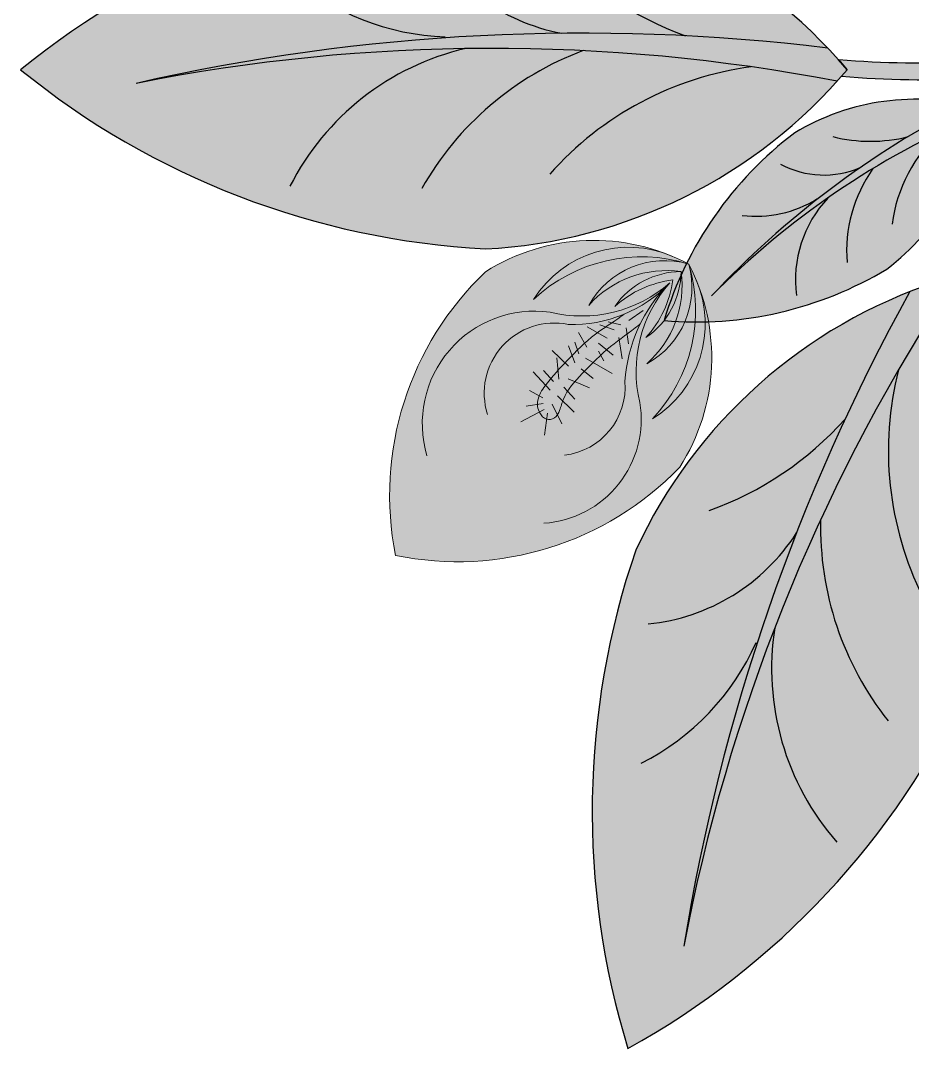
# Model space of a CAD drawing. Header units: inches. Extents: x 9636 to 21597, y -10243 to 557.
# Drawn here: x 15082.59 to 15096.63, y -8261.14 to -8244.96 of the extents above; entities that cross this region are included whole.
import ezdxf

# ---------------------------------------------------------------- set-up
doc = ezdxf.new("R2010")
doc.units = ezdxf.units.IN
doc.header["$MEASUREMENT"] = 0
doc.layers.add('MESA', color=7, linetype='Continuous')

# ---------------------------------------------------------------- blocks, each defined once
blk = doc.blocks.new('FF')
at = {"layer": 'MESA', "ltscale": 0.8}
h = blk.add_hatch(color=85, dxfattribs=at)
h.dxf.hatch_style = 1
h.set_gradient(color1=(103, 159, 96), color2=(179, 207, 175), one_color=1, tint=0.75, name='INVCURVED')
h.paths.add_polyline_path([(15089.91194815249, -8248.552624451277, 0.1995123331975758), (15095.44822108317, -8245.91453454941, 0.0967495278531692), (15084.41316524884, -8245.947518811596, -0.08665420676483183), (15095.30153760481, -8245.393125429022, 0.1924888780828612), (15089.91194815253, -8242.913824348867, 0.1586077411667837), (15082.59373358552, -8245.73322440007, 0.1586077411660197)])
h = blk.add_hatch(color=85, dxfattribs=at)
h.dxf.hatch_style = 1
h.set_gradient(color1=(103, 159, 96), color2=(52, 80, 48), one_color=1, tint=0.25)
h.paths.add_polyline_path([(15084.41316524887, -8245.947518811588, -0.09674952785286056), (15095.44822108317, -8245.914534549414, 0.007527451123012324), (15095.60634920649, -8245.733224400074, 0.01429188129494994), (15095.30153760481, -8245.393125429022, 0.08665420676455064)])
h = blk.add_hatch(color=35, dxfattribs=at)
h.dxf.hatch_style = 1
h.set_gradient(color1=(179, 116, 77), color2=(114, 74, 49), one_color=1, tint=0.3199999928474426, name='CURVED')
h.paths.add_polyline_path([(15097.57035616321, -8245.608120826642), (15097.63522160796, -8245.869687217513, 0.03310768506175343), (15099.73916858909, -8245.622546576698, 0.8090823413515376), (15099.65318837232, -8245.362066406919, -0.032777259300629)])
h.paths.add_polyline_path([(15095.517062065, -8245.83695273575, 0.03310768506174779), (15097.63522160796, -8245.869687217513), (15097.57035616321, -8245.608120826642, -0.03277725930060161), (15095.47323088751, -8245.579865441287), (15095.60634920649, -8245.733224400075)])
h = blk.add_hatch(color=85, dxfattribs=at)
h.dxf.hatch_style = 1
h.set_gradient(color1=(103, 159, 96), color2=(179, 207, 175), one_color=1, tint=0.75, name='INVCURVED')
h.paths.add_polyline_path([(15096.22971421021, -8248.870618819674, 0.1995123331975758), (15097.65560267498, -8246.444680660403, 0.0967495278531692), (15093.47011203457, -8249.294195942954, -0.08665420676483183), (15097.46580634728, -8246.28422506341, 0.1924888780828612), (15094.78004693778, -8246.727543006346, 0.1586077411667837), (15092.72352845114, -8249.680505322061, 0.1586077411660197)])
h = blk.add_hatch(color=85, dxfattribs=at)
h.dxf.hatch_style = 1
h.set_gradient(color1=(103, 159, 96), color2=(52, 80, 48), one_color=1, tint=0.25)
h.paths.add_polyline_path([(15093.47011203458, -8249.294195942943, -0.09674952785286056), (15097.65560267498, -8246.444680660403, 0.007527451123012324), (15097.66908802034, -8246.335119308738, 0.01429188129494994), (15097.46580634728, -8246.28422506341, 0.08665420676455064)])
h = blk.add_hatch(color=7, dxfattribs=at)
h.dxf.hatch_style = 1
h.set_gradient(color1=(237, 238, 238), one_color=1, tint=1)
h.paths.add_polyline_path([(15088.49682108607, -8253.378598049616, 0.2569091805170801), (15092.96945582422, -8251.990927823961, 0.2403030205165218), (15093.25531865992, -8249.107889877334, -0.3583807301859824), (15092.54131633635, -8251.229694786258, 0.2702333190890776), (15093.11146520681, -8248.791976094193, -0.3489770048102109), (15092.45183944207, -8250.361121868402, 0.2509502793129825), (15092.99144860294, -8248.91126390372, -0.2453890551403372), (15092.43881607149, -8249.949516714616, 0.1532458537889449), (15092.85963913656, -8249.042272964602, 0.1518402250092038), (15091.95668856851, -8249.45144644707, 0.00137366511991412), (15091.94984903267, -8249.457562310545, -0.245389055139057), (15092.991448603, -8248.911263903783, 0.2509502793127925), (15091.53833083778, -8249.44203214383, -0.3489770048638718), (15093.1114652068, -8248.791976094004, 0.2702333191166405), (15090.67031902465, -8249.347266535646, -0.358380731124288), (15092.79643348312, -8248.646201118334, 0.240303021013481), (15089.91170785377, -8248.914498410188, 0.2569091805174252)])
edge = h.paths.add_edge_path(flags=16)
edge.add_arc((15094.49898043172, -8250.790332299843), 2.395479541308428, 134.7415371607164, 136.2408978464814, ccw=False)
edge.add_arc((15091.28330045915, -8247.629323334368), 2.114123560077597, -45.358240165664085, -43.659324827311025, ccw=False)
edge.add_arc((15094.49898043172, -8250.790332299855), 2.395479541308428, 136.2408978461262, 153.799970470204)
edge.add_spline(control_points=[(15092.34609114909, -8249.735489356266), (15092.33892271855, -8249.741261121673), (15092.27180060019, -8249.794906091814), (15092.20289530862, -8249.846273042587), (15092.14136169009, -8249.891913480462)], knot_values=[0.2471511740125481, 0.2471511740125481, 0.2471511740125481, 0.2471511740125481, 0.247785628570655, 0.2530743171580143, 0.2530743171580143, 0.2530743171580143, 0.2530743171580143], degree=3, periodic=0)
edge.add_spline(control_points=[(15092.14136169009, -8249.891913480462), (15092.10046432602, -8249.922247688792), (15092.05956294951, -8249.952482785346), (15092.01907227568, -8249.983086106082)], knot_values=[0.2436361292652643, 0.2436361292652643, 0.2436361292652643, 0.2436361292652643, 0.2471511740125481, 0.2471511740125481, 0.2471511740125481, 0.2471511740125481], degree=3, periodic=0)
edge.add_spline(control_points=[(15092.01907227568, -8249.983086106082), (15091.97279367109, -8250.018064012003), (15091.90555385454, -8250.070187809264), (15091.84081131705, -8250.12485874716), (15091.82032905863, -8250.142580523578)], knot_values=[0.2377304945037521, 0.2377304945037521, 0.2377304945037521, 0.2377304945037521, 0.2417479965750198, 0.2436361292652643, 0.2436361292652643, 0.2436361292652643, 0.2436361292652643], degree=3, periodic=0)
edge.add_spline(control_points=[(15091.82032905863, -8250.142580523578), (15091.78873813252, -8250.169913804795), (15091.75766351644, -8250.197824055385), (15091.72696494771, -8250.22624587047)], knot_values=[0.2348183224622999, 0.2348183224622999, 0.2348183224622999, 0.2348183224622999, 0.2377304945037521, 0.2377304945037521, 0.2377304945037521, 0.2377304945037521], degree=3, periodic=0)
edge.add_spline(control_points=[(15091.72696494771, -8250.22624587047), (15091.68598590537, -8250.264185709746), (15091.64567694799, -8250.30303711425), (15091.60570443933, -8250.342644508502)], knot_values=[0.2309309092598198, 0.2309309092598198, 0.2309309092598198, 0.2309309092598198, 0.2348183224622999, 0.2348183224622999, 0.2348183224622999, 0.2348183224622999], degree=3, periodic=0)
edge.add_spline(control_points=[(15091.60570443933, -8250.342644508502), (15091.55984414485, -8250.388085908722), (15091.51442671371, -8250.434522409054), (15091.46894829791, -8250.48171906383)], knot_values=[0.2264708961110354, 0.2264708961110354, 0.2264708961110354, 0.2264708961110354, 0.2309309092598199, 0.2309309092598199, 0.2309309092598199, 0.2309309092598199], degree=3, periodic=0)
edge.add_spline(control_points=[(15091.46894829791, -8250.48171906383), (15091.4582084027, -8250.492864727501), (15091.40777042218, -8250.5453907826), (15091.35711121862, -8250.598783033764), (15091.31940901913, -8250.642096516627)], knot_values=[0.2215260703448321, 0.2215260703448321, 0.2215260703448321, 0.2215260703448321, 0.222579318859487, 0.2264708961110354, 0.2264708961110354, 0.2264708961110354, 0.2264708961110354], degree=3, periodic=0)
edge.add_spline(control_points=[(15091.31940901913, -8250.642096516627), (15091.27718394591, -8250.69060602033), (15091.23767646086, -8250.740738344788), (15091.20412264482, -8250.793557327275)], knot_values=[0.2171676473178, 0.2171676473178, 0.2171676473178, 0.2171676473178, 0.2215260703448321, 0.2215260703448321, 0.2215260703448321, 0.2215260703448321], degree=3, periodic=0)
edge.add_spline(control_points=[(15091.20412264482, -8250.793557327275), (15091.17872367155, -8250.833539304962), (15091.15204274035, -8250.883923679094), (15091.13245176977, -8250.937254259323), (15091.1291497595, -8250.94671048618)], knot_values=[0.2131642620453263, 0.2131642620453263, 0.2131642620453263, 0.2131642620453263, 0.2164634238997696, 0.2171676473178, 0.2171676473178, 0.2171676473178, 0.2171676473178], degree=3, periodic=0)
edge.add_spline(control_points=[(15091.1291497595, -8250.94671048618), (15091.11229639081, -8250.994974805368), (15091.09266685345, -8251.07023839574), (15091.05901239638, -8251.1450646798), (15091.04438442284, -8251.16687634677)], knot_values=[0.2077773224475375, 0.2077773224475375, 0.2077773224475375, 0.2077773224475375, 0.2113716592103856, 0.2131642620453263, 0.2131642620453263, 0.2131642620453263, 0.2131642620453263], degree=3, periodic=0)
edge.add_spline(control_points=[(15091.04438442284, -8251.16687634677), (15091.03174107167, -8251.185728757479), (15090.98922766381, -8251.231990172959), (15090.91721959002, -8251.24487112753), (15090.87790635783, -8251.234788315925)], knot_values=[0.203445163018474, 0.203445163018474, 0.203445163018474, 0.203445163018474, 0.2049945578871382, 0.2077773224475375, 0.2077773224475375, 0.2077773224475375, 0.2077773224475375], degree=3, periodic=0)
edge.add_spline(control_points=[(15090.87790635783, -8251.234788315925), (15090.87552033575, -8251.234176363922), (15090.82740491205, -8251.220324000275), (15090.78849355618, -8251.174158869082), (15090.76323629307, -8251.127092805007), (15090.76115667505, -8251.123023732911)], knot_values=[0.1996944706411438, 0.1996944706411438, 0.1996944706411438, 0.1996944706411438, 0.1998633638435843, 0.2031371852270858, 0.203445163018474, 0.203445163018474, 0.203445163018474, 0.203445163018474], degree=3, periodic=0)
edge.add_spline(control_points=[(15090.76115667505, -8251.123023732911), (15090.74665998072, -8251.094658863218), (15090.73294587037, -8251.054368484405), (15090.73022209502, -8251.011994322384), (15090.73019771829, -8251.000524789186)], knot_values=[0.1967564236367511, 0.1967564236367511, 0.1967564236367511, 0.1967564236367511, 0.1989032889930779, 0.1996944706411438, 0.1996944706411438, 0.1996944706411438, 0.1996944706411438], degree=3, periodic=0)
edge.add_spline(control_points=[(15090.73019771829, -8251.000524789186), (15090.73012914165, -8250.968258702123), (15090.73788329137, -8250.922474680041), (15090.75279021087, -8250.879809223925), (15090.75754229878, -8250.867870148835)], knot_values=[0.1936429904609736, 0.1936429904609736, 0.1936429904609736, 0.1936429904609736, 0.1958687424163022, 0.1967564236367511, 0.1967564236367511, 0.1967564236367511, 0.1967564236367511], degree=3, periodic=0)
edge.add_spline(control_points=[(15090.75754229878, -8250.867870148835), (15090.78167288859, -8250.807244813372), (15090.818745656, -8250.752431777488), (15090.85834891712, -8250.699752744758)], knot_values=[0.1891354409754396, 0.1891354409754396, 0.1891354409754396, 0.1891354409754396, 0.1936429904609736, 0.1936429904609736, 0.1936429904609736, 0.1936429904609736], degree=3, periodic=0)
edge.add_spline(control_points=[(15090.85834891712, -8250.699752744758), (15090.8619500362, -8250.694962647562), (15090.88884153253, -8250.659530037405), (15090.91645484344, -8250.624917583618), (15090.94079394334, -8250.595465453953)], knot_values=[0.1860923947748148, 0.1860923947748148, 0.1860923947748148, 0.1860923947748148, 0.186502265629451, 0.1891354409754396, 0.1891354409754396, 0.1891354409754396, 0.1891354409754396], degree=3, periodic=0)
edge.add_spline(control_points=[(15090.94079394334, -8250.595465453953), (15090.97785673332, -8250.550616708486), (15091.0159515208, -8250.506923521927), (15091.0547414002, -8250.463977139227)], knot_values=[0.1820826809719926, 0.1820826809719926, 0.1820826809719926, 0.1820826809719926, 0.1860923947748149, 0.1860923947748149, 0.1860923947748149, 0.1860923947748149], degree=3, periodic=0)
edge.add_spline(control_points=[(15091.0547414002, -8250.463977139227), (15091.09045417506, -8250.424437586122), (15091.12675613613, -8250.385531052221), (15091.16338436338, -8250.346938546372)], knot_values=[0.1783910477803653, 0.1783910477803653, 0.1783910477803653, 0.1783910477803653, 0.1820826809719925, 0.1820826809719925, 0.1820826809719925, 0.1820826809719925], degree=3, periodic=0)
edge.add_spline(control_points=[(15091.16338436338, -8250.346938546372), (15091.17446757102, -8250.33526097451), (15091.21138978417, -8250.296558813947), (15091.24856133772, -8250.258076477936), (15091.27476703796, -8250.231378495413)], knot_values=[0.1746797876871894, 0.1746797876871894, 0.1746797876871894, 0.1746797876871894, 0.175796826109966, 0.1783910477803653, 0.1783910477803653, 0.1783910477803653, 0.1783910477803653], degree=3, periodic=0)
edge.add_spline(control_points=[(15091.27476703796, -8250.231378495413), (15091.30320732848, -8250.202403945119), (15091.33190941732, -8250.173666957173), (15091.36100169427, -8250.145288053733)], knot_values=[0.171864353741853, 0.171864353741853, 0.171864353741853, 0.171864353741853, 0.1746797876871893, 0.1746797876871893, 0.1746797876871893, 0.1746797876871893], degree=3, periodic=0)
edge.add_spline(control_points=[(15091.36100169427, -8250.145288053733), (15091.39824798927, -8250.10895507742), (15091.43613384939, -8250.073209044553), (15091.47492870506, -8250.038302875015)], knot_values=[0.1682598066156458, 0.1682598066156458, 0.1682598066156458, 0.1682598066156458, 0.171864353741853, 0.171864353741853, 0.171864353741853, 0.171864353741853], degree=3, periodic=0)
edge.add_spline(control_points=[(15091.47492870506, -8250.038302875015), (15091.52923583605, -8249.989439336574), (15091.59501879594, -8249.93406025875), (15091.6642686525, -8249.881899428352), (15091.67453576221, -8249.874275816523)], knot_values=[0.1623418216133556, 0.1623418216133556, 0.1623418216133556, 0.1623418216133556, 0.1673876610569998, 0.1682598066156458, 0.1682598066156458, 0.1682598066156458, 0.1682598066156458], degree=3, periodic=0)
edge.add_spline(control_points=[(15091.67453576221, -8249.874275816523), (15091.71795453656, -8249.84203618034), (15091.76247524818, -8249.810931026459), (15091.80706335325, -8249.78047185991)], knot_values=[0.1586535887747186, 0.1586535887747186, 0.1586535887747186, 0.1586535887747186, 0.1623418216133555, 0.1623418216133555, 0.1623418216133555, 0.1623418216133555], degree=3, periodic=0)
edge.add_spline(control_points=[(15091.80706335325, -8249.78047185991), (15091.83874311797, -8249.758830679413), (15091.87045690342, -8249.737515598219), (15091.90183365512, -8249.71635141035)], knot_values=[0.1560331062850654, 0.1560331062850654, 0.1560331062850654, 0.1560331062850654, 0.1586535887747186, 0.1586535887747186, 0.1586535887747186, 0.1586535887747186], degree=3, periodic=0)
edge.add_spline(control_points=[(15091.90183365512, -8249.71635141035), (15091.95055047337, -8249.683491033222), (15092.01593051737, -8249.639139504401), (15092.07721018368, -8249.594244017904), (15092.09339313879, -8249.582082479466)], knot_values=[0.1504801710943955, 0.1504801710943955, 0.1504801710943955, 0.1504801710943955, 0.1545488385723417, 0.1560331062850654, 0.1560331062850654, 0.1560331062850654, 0.1560331062850654], degree=3, periodic=0)
edge.add_arc((15091.28330045916, -8247.629323334359), 2.114123560077598, -67.46911859249013, -45.35824016606505)
at = {"layer": 'MESA', "lineweight": 5, "ltscale": 0.8}
h = blk.add_hatch(color=83, dxfattribs=at)
h.dxf.hatch_style = 1
h.set_gradient(color1=(117, 211, 105), one_color=1, tint=1)
h.paths.add_polyline_path([(15092.54131633635, -8251.229694786258, 0.3583807301414101), (15093.25531866002, -8249.107889877594, 0.02724021252780064), (15093.11146520672, -8248.79197609391, -0.27023331912118)])
h.paths.add_polyline_path([(15092.99144860294, -8248.911263903778, -0.2509502793036039), (15092.45183944207, -8250.361121868402, 0.3489770048638718), (15093.11146520674, -8248.791976093942, 0.3489770048564635), (15091.53833083778, -8249.442032143834, -0.2509502793046178)])
h.paths.add_polyline_path([(15092.43881607149, -8249.949516714616, 0.2453890551401661), (15092.99144860294, -8248.911263903721, 0.2453890551330679), (15091.94984903267, -8249.457562310545, -0.1532458537798691), (15092.85963913655, -8249.042272964654, -0.1532458537804744)], flags=17)
h.paths.add_polyline_path([(15093.1114652068, -8248.791976094008, 0.02724021243329556), (15092.79643347847, -8248.646201116528, 0.3583807303279284), (15090.67031902464, -8249.34726653565, -0.2702333191168038)])
at = {"layer": 'MESA', "ltscale": 0.8}
h = blk.add_hatch(color=85, dxfattribs=at)
h.dxf.hatch_style = 1
h.set_gradient(color1=(103, 159, 96), color2=(52, 80, 48), one_color=1, tint=0.25)
h.paths.add_polyline_path([(15093.03433183912, -8259.530956588169, -0.09674952785286056), (15097.13129831158, -8249.284571325488, 0.007527451123012324), (15097.02229533099, -8249.070104022941, 0.01429188129494994), (15096.59287147423, -8249.22557933891, 0.08665420676455064)])
at = {"layer": 'MESA', "lineweight": 5, "ltscale": 0.8}
h = blk.add_hatch(color=95, dxfattribs=at)
h.dxf.hatch_style = 1
h.set_gradient(color1=(68, 182, 53), color2=(121, 213, 109), one_color=1, tint=0.6299999952316284, name='CYLINDER')
edge = h.paths.add_edge_path()
edge.add_spline(control_points=[(15090.75754229878, -8250.867870148835), (15090.75279021087, -8250.879809223925), (15090.73788329137, -8250.922474680041), (15090.73012914165, -8250.968258702123), (15090.73019771829, -8251.000524789186)], knot_values=[0.1936429904609736, 0.1936429904609736, 0.1936429904609736, 0.1936429904609736, 0.1945306716814224, 0.1967564236367511, 0.1967564236367511, 0.1967564236367511, 0.1967564236367511], degree=3, periodic=0)
edge.add_spline(control_points=[(15090.73019771829, -8251.000524789186), (15090.73022209502, -8251.011994322384), (15090.73294587037, -8251.054368484405), (15090.74665998072, -8251.094658863218), (15090.76115667505, -8251.123023732911)], knot_values=[0.1967564236367511, 0.1967564236367511, 0.1967564236367511, 0.1967564236367511, 0.197547605284817, 0.1996944706411439, 0.1996944706411439, 0.1996944706411439, 0.1996944706411439], degree=3, periodic=0)
edge.add_spline(control_points=[(15090.76115667505, -8251.123023732911), (15090.76323629307, -8251.127092805007), (15090.78849355618, -8251.174158869082), (15090.82740491205, -8251.220324000275), (15090.87552033575, -8251.234176363922), (15090.87790635783, -8251.234788315925)], knot_values=[0.1996944706411439, 0.1996944706411439, 0.1996944706411439, 0.1996944706411439, 0.2000024484325321, 0.2032762698160336, 0.2034451630184741, 0.2034451630184741, 0.2034451630184741, 0.2034451630184741], degree=3, periodic=0)
edge.add_spline(control_points=[(15090.87790635783, -8251.234788315925), (15090.91721959002, -8251.24487112753), (15090.98922766381, -8251.231990172959), (15091.03174107167, -8251.185728757479), (15091.04438442284, -8251.16687634677)], knot_values=[0.2034451630184741, 0.2034451630184741, 0.2034451630184741, 0.2034451630184741, 0.2062279275788734, 0.2077773224475375, 0.2077773224475375, 0.2077773224475375, 0.2077773224475375], degree=3, periodic=0)
edge.add_spline(control_points=[(15091.04438442284, -8251.16687634677), (15091.05901239638, -8251.1450646798), (15091.09266685345, -8251.07023839574), (15091.11229639081, -8250.994974805368), (15091.1291497595, -8250.94671048618)], knot_values=[0.2077773224475375, 0.2077773224475375, 0.2077773224475375, 0.2077773224475375, 0.2095699252824783, 0.2131642620453263, 0.2131642620453263, 0.2131642620453263, 0.2131642620453263], degree=3, periodic=0)
edge.add_spline(control_points=[(15091.1291497595, -8250.94671048618), (15091.13245176977, -8250.937254259323), (15091.15204274035, -8250.883923679094), (15091.17872367155, -8250.833539304962), (15091.20412264482, -8250.793557327275)], knot_values=[0.2131642620453263, 0.2131642620453263, 0.2131642620453263, 0.2131642620453263, 0.2138684854633567, 0.2171676473178, 0.2171676473178, 0.2171676473178, 0.2171676473178], degree=3, periodic=0)
edge.add_spline(control_points=[(15091.20412264482, -8250.793557327275), (15091.23767646086, -8250.740738344788), (15091.27718394591, -8250.69060602033), (15091.31940901913, -8250.642096516627)], knot_values=[0.2171676473178, 0.2171676473178, 0.2171676473178, 0.2171676473178, 0.2215260703448321, 0.2215260703448321, 0.2215260703448321, 0.2215260703448321], degree=3, periodic=0)
edge.add_spline(control_points=[(15091.31940901913, -8250.642096516627), (15091.35711121862, -8250.598783033764), (15091.40777042218, -8250.5453907826), (15091.4582084027, -8250.492864727501), (15091.46894829791, -8250.48171906383)], knot_values=[0.2215260703448321, 0.2215260703448321, 0.2215260703448321, 0.2215260703448321, 0.2254176475963806, 0.2264708961110354, 0.2264708961110354, 0.2264708961110354, 0.2264708961110354], degree=3, periodic=0)
edge.add_spline(control_points=[(15091.46894829791, -8250.48171906383), (15091.51442671371, -8250.434522409054), (15091.55984414485, -8250.388085908722), (15091.60570443933, -8250.342644508502)], knot_values=[0.2264708961110354, 0.2264708961110354, 0.2264708961110354, 0.2264708961110354, 0.2309309092598199, 0.2309309092598199, 0.2309309092598199, 0.2309309092598199], degree=3, periodic=0)
edge.add_spline(control_points=[(15091.60570443933, -8250.342644508502), (15091.64567694799, -8250.30303711425), (15091.68598590537, -8250.264185709746), (15091.72696494771, -8250.22624587047)], knot_values=[0.2309309092598199, 0.2309309092598199, 0.2309309092598199, 0.2309309092598199, 0.2348183224622999, 0.2348183224622999, 0.2348183224622999, 0.2348183224622999], degree=3, periodic=0)
edge.add_spline(control_points=[(15091.72696494771, -8250.22624587047), (15091.75766351644, -8250.197824055385), (15091.78873813252, -8250.169913804795), (15091.82032905863, -8250.142580523578)], knot_values=[0.2348183224622999, 0.2348183224622999, 0.2348183224622999, 0.2348183224622999, 0.2377304945037521, 0.2377304945037521, 0.2377304945037521, 0.2377304945037521], degree=3, periodic=0)
edge.add_spline(control_points=[(15091.82032905863, -8250.142580523578), (15091.84081131705, -8250.12485874716), (15091.90555385454, -8250.070187809264), (15091.97279367109, -8250.018064012003), (15092.01907227568, -8249.983086106082)], knot_values=[0.2377304945037521, 0.2377304945037521, 0.2377304945037521, 0.2377304945037521, 0.2396186271939966, 0.2436361292652643, 0.2436361292652643, 0.2436361292652643, 0.2436361292652643], degree=3, periodic=0)
edge.add_spline(control_points=[(15092.01907227568, -8249.983086106082), (15092.05956294951, -8249.952482785346), (15092.10046432602, -8249.922247688792), (15092.14136169009, -8249.891913480462)], knot_values=[0.2436361292652643, 0.2436361292652643, 0.2436361292652643, 0.2436361292652643, 0.2471511740125481, 0.2471511740125481, 0.2471511740125481, 0.2471511740125481], degree=3, periodic=0)
edge.add_spline(control_points=[(15092.14136169009, -8249.891913480462), (15092.20289530862, -8249.846273042587), (15092.27180060019, -8249.794906091814), (15092.33892271855, -8249.741261121673), (15092.34609114909, -8249.735489356266)], knot_values=[0.2471511740125481, 0.2471511740125481, 0.2471511740125481, 0.2471511740125481, 0.2524398625999075, 0.2530743171580144, 0.2530743171580144, 0.2530743171580144, 0.2530743171580144], degree=3, periodic=0)
edge.add_arc((15094.26296126701, -8250.627188508619), 2.114123560077597, 136.3406751658704, 155.0528595039312, ccw=False)
edge.add_arc((15091.28330045916, -8247.629323334359), 2.114123560077598, -67.46911859278822, -46.68965905738122, ccw=False)
edge.add_spline(control_points=[(15092.09339313879, -8249.582082479466), (15092.07721018368, -8249.594244017904), (15092.01593051737, -8249.639139504401), (15091.95055047337, -8249.683491033222), (15091.90183365512, -8249.71635141035)], knot_values=[0.1504801710943955, 0.1504801710943955, 0.1504801710943955, 0.1504801710943955, 0.1519644388071193, 0.1560331062850654, 0.1560331062850654, 0.1560331062850654, 0.1560331062850654], degree=3, periodic=0)
edge.add_spline(control_points=[(15091.90183365512, -8249.71635141035), (15091.87045690342, -8249.737515598219), (15091.83874311797, -8249.758830679413), (15091.80706335325, -8249.78047185991)], knot_values=[0.1560331062850654, 0.1560331062850654, 0.1560331062850654, 0.1560331062850654, 0.1586535887747186, 0.1586535887747186, 0.1586535887747186, 0.1586535887747186], degree=3, periodic=0)
edge.add_spline(control_points=[(15091.80706335325, -8249.78047185991), (15091.76247524818, -8249.810931026459), (15091.71795453656, -8249.84203618034), (15091.67453576221, -8249.874275816523)], knot_values=[0.1586535887747186, 0.1586535887747186, 0.1586535887747186, 0.1586535887747186, 0.1623418216133556, 0.1623418216133556, 0.1623418216133556, 0.1623418216133556], degree=3, periodic=0)
edge.add_spline(control_points=[(15091.67453576221, -8249.874275816523), (15091.6642686525, -8249.881899428352), (15091.59501879594, -8249.93406025875), (15091.52923583605, -8249.989439336574), (15091.47492870506, -8250.038302875015)], knot_values=[0.1623418216133556, 0.1623418216133556, 0.1623418216133556, 0.1623418216133556, 0.1632139671720015, 0.1682598066156458, 0.1682598066156458, 0.1682598066156458, 0.1682598066156458], degree=3, periodic=0)
edge.add_spline(control_points=[(15091.47492870506, -8250.038302875015), (15091.43613384939, -8250.073209044553), (15091.39824798927, -8250.10895507742), (15091.36100169427, -8250.145288053733)], knot_values=[0.1682598066156458, 0.1682598066156458, 0.1682598066156458, 0.1682598066156458, 0.171864353741853, 0.171864353741853, 0.171864353741853, 0.171864353741853], degree=3, periodic=0)
edge.add_spline(control_points=[(15091.36100169427, -8250.145288053733), (15091.33190941732, -8250.173666957173), (15091.30320732848, -8250.202403945119), (15091.27476703796, -8250.231378495413)], knot_values=[0.171864353741853, 0.171864353741853, 0.171864353741853, 0.171864353741853, 0.1746797876871894, 0.1746797876871894, 0.1746797876871894, 0.1746797876871894], degree=3, periodic=0)
edge.add_spline(control_points=[(15091.27476703796, -8250.231378495413), (15091.24856133772, -8250.258076477936), (15091.21138978417, -8250.296558813947), (15091.17446757102, -8250.33526097451), (15091.16338436338, -8250.346938546372)], knot_values=[0.1746797876871894, 0.1746797876871894, 0.1746797876871894, 0.1746797876871894, 0.1772740093575887, 0.1783910477803653, 0.1783910477803653, 0.1783910477803653, 0.1783910477803653], degree=3, periodic=0)
edge.add_spline(control_points=[(15091.16338436338, -8250.346938546372), (15091.12675613613, -8250.385531052221), (15091.09045417506, -8250.424437586122), (15091.0547414002, -8250.463977139227)], knot_values=[0.1783910477803653, 0.1783910477803653, 0.1783910477803653, 0.1783910477803653, 0.1820826809719925, 0.1820826809719925, 0.1820826809719925, 0.1820826809719925], degree=3, periodic=0)
edge.add_spline(control_points=[(15091.0547414002, -8250.463977139227), (15091.0159515208, -8250.506923521927), (15090.97785673332, -8250.550616708486), (15090.94079394334, -8250.595465453953)], knot_values=[0.1820826809719925, 0.1820826809719925, 0.1820826809719925, 0.1820826809719925, 0.1860923947748148, 0.1860923947748148, 0.1860923947748148, 0.1860923947748148], degree=3, periodic=0)
edge.add_spline(control_points=[(15090.94079394334, -8250.595465453953), (15090.91645484344, -8250.624917583618), (15090.88884153253, -8250.659530037405), (15090.8619500362, -8250.694962647562), (15090.85834891712, -8250.699752744758)], knot_values=[0.1860923947748148, 0.1860923947748148, 0.1860923947748148, 0.1860923947748148, 0.1887255701208035, 0.1891354409754396, 0.1891354409754396, 0.1891354409754396, 0.1891354409754396], degree=3, periodic=0)
edge.add_spline(control_points=[(15090.85834891712, -8250.699752744758), (15090.818745656, -8250.752431777488), (15090.78167288859, -8250.807244813372), (15090.75754229878, -8250.867870148835)], knot_values=[0.1891354409754396, 0.1891354409754396, 0.1891354409754396, 0.1891354409754396, 0.1936429904609736, 0.1936429904609736, 0.1936429904609736, 0.1936429904609736], degree=3, periodic=0)
at = {"layer": 'MESA', "ltscale": 0.8}
h = blk.add_hatch(color=85, dxfattribs=at)
h.dxf.hatch_style = 1
h.set_gradient(color1=(103, 159, 96), color2=(179, 207, 175), one_color=1, tint=0.75, name='INVCURVED')
h.paths.add_polyline_path([(15097.5071060116, -8255.405731743733, 0.1995123331975758), (15097.13129831158, -8249.284571325486, 0.0967495278531692), (15093.03433183912, -8259.530956588203, -0.08665420676483183), (15096.59287147423, -8249.22557933891, 0.1924888780828612), (15092.27761277267, -8253.296592805937, 0.1586077411667837), (15092.15505162846, -8261.1381653436, 0.1586077411660197)])
at = {"layer": 'MESA', "lineweight": 9, "ltscale": 0.8}
for p, q in [((15092.16717142914, -8249.682298595158), (15092.39361451263, -8249.521548028279)), ((15092.04078960704, -8249.749442558246), (15091.84146979151, -8249.701976282757)), ((15091.50967918016, -8250.09859928724), (15091.37804339165, -8249.870194761952)), ((15091.82649866161, -8249.959657367026), (15091.51077155937, -8249.782263609679)), ((15091.94078737831, -8249.825449364094), (15091.71222821723, -8249.74857446732)), ((15092.12571411752, -8249.793668654675), (15092.1659129211, -8250.046060802924)), ((15091.38208516281, -8250.20534765437), (15091.31817754515, -8250.02329667981)), ((15091.69013602346, -8250.036544197097), (15091.92122030902, -8250.224751874373)), ((15092.01370881524, -8249.945923099896), (15092.06241596776, -8250.283411225757)), ((15091.21713638247, -8250.398529998865), (15090.96275493763, -8250.154373435973)), ((15091.31753900067, -8250.348225675969), (15091.21915063269, -8250.079442046062)), ((15091.69026724013, -8250.162153851756), (15091.77774436849, -8250.314931398874)), ((15091.06651921475, -8250.605054735632), (15091.03826069249, -8250.266567119512)), ((15091.48699829018, -8250.275105842004), (15091.90918497892, -8250.515311814277)), ((15090.92982225388, -8250.777579065965), (15090.66230423754, -8250.486282422895)), ((15090.98139767725, -8250.641276545402), (15090.82792187829, -8250.468117744895)), ((15091.41647743608, -8250.440128123992), (15091.60956759537, -8250.593180711934)), ((15091.21367871619, -8250.5980850908), (15091.55160629807, -8250.738751241226)), ((15090.81485391184, -8250.899923506431), (15090.60614134817, -8250.783194311736)), ((15091.04732864696, -8250.864389484655), (15091.30717291232, -8251.125821279786)), ((15091.14450649764, -8250.730419274705), (15091.32128326609, -8250.917639372421)), ((15090.82145924564, -8250.986363272112), (15090.55518248596, -8251.027682796212)), ((15090.96167741099, -8250.995827505996), (15091.1129156835, -8251.308607891337)), ((15090.83745444704, -8251.083280236633), (15090.46760927633, -8251.275932522294)), ((15090.89096045955, -8251.140624385422), (15090.8430803568, -8251.486000785682))]:
    blk.add_line(p, q, dxfattribs=at)
at = {"layer": 'MESA', "ltscale": 0.8}
blk.add_lwpolyline([(15095.47323088751, -8245.579865441287), (15095.60634920649, -8245.733224400074), (15095.517062065, -8245.83695273575, 0.06628802967972178), (15099.73916858909, -8245.622546576698, 0.8090823413515378), (15099.65318837232, -8245.362066406919, -0.06562502276091056)], format="xyb", close=True, dxfattribs=at)
for centre, radius, start, end in [((15090.58502861673, -8255.56842715749), 12.6724902665297, 93.04461271867113, 129.0945353935361), ((15089.50599477417, -8250.893987129246), 7.990481596672286, 40.23047042023467, 87.087856036392), ((15091.7005365533, -8242.060409198415), 3.154423388816684, 207.7375579285805, 259.2347460566004), ((15094.85267054486, -8240.246256807604), 5.266822155525183, 221.7527946823728, 250.1060592868041), ((15089.41188883729, -8241.305207035306), 3.912253001405306, 228.8026810867406, 268.0110304103517), ((15091.44478292631, -8276.847723942306), 31.69016131675633, 83.00966240570169, 102.819858003825), ((15090.01512643063, -8274.178612883885), 28.78153299601394, 79.11897902740158, 101.2235391101328), ((15090.53269993795, -8249.436794688418), 4.142934166470387, 103.0012749323539, 153.1910720874908), ((15093.16882404367, -8250.017835055518), 4.897047736877401, 110.5634166545454, 150.4539067144636), ((15094.7791083813, -8250.79132667201), 5.149423105894036, 97.64114120979055, 138.4820087943461), ((15090.58502861673, -8235.898021642655), 12.6724902665297, 230.9054646064639, 266.9553872813289), ((15089.50599477417, -8240.5724616709), 7.990481596672286, 272.912143963608, 319.7695295797653), ((15104.08660929914, -8259.230348174866), 14.54087808023783, 117.0857482899116, 136.8959438880362), ((15096.67736405324, -8249.864840099066), 3.666394043824588, 74.30655630444585, 121.1639419206025), ((15094.02382475643, -8245.94205312939), 3.666394043824588, 306.9882298478174, 353.8456154639753), ((15102.8570595582, -8258.583476313212), 13.20626796671093, 113.195064911612, 135.2996249943432), ((15098.28920236823, -8251.36399579964), 5.814711200008177, 127.1206986028806, 163.1706212777433), ((15095.97201281273, -8244.443510446488), 2.416656010939672, 255.8288805665812, 284.1821451710157), ((15098.65506472089, -8248.47016938541), 2.362788021743932, 131.7172270939991, 172.5580946785575), ((15095.24041305843, -8245.943370601615), 1.44739199815878, 241.813643812789, 293.3108319408108), ((15097.84420659231, -8248.590181678128), 2.246986797678042, 144.6395025387514, 184.5299925986727), ((15094.17643892983, -8246.244732978585), 1.795118470488803, 262.8787669709504, 302.0871162945613), ((15096.69294588115, -8249.04706775993), 1.900965413427682, 137.0773608165636, 187.2671579716999), ((15093.23217913766, -8243.88808434128), 5.814711200008177, 264.9815504906754, 301.031473165537), ((15099.52667187852, -8256.657982135759), 7.990481596672285, 108.2654554901741, 155.1228411063325), ((15124.32167475745, -8264.567671528792), 31.69016131675633, 151.0446474756435, 170.8548430737653), ((15121.3115587561, -8264.89519739992), 28.78153299601394, 147.1539640973424, 169.2585241800743), ((15101.40382071741, -8251.729231937199), 5.149423105894035, 165.6761262797308, 206.5169938642856), ((15091.65170719364, -8247.71672752518), 5.266822155525182, 289.7877797523137, 318.1410443567432), ((15100.08416361998, -8252.933312530005), 4.897047736877401, 178.5984017244851, 218.4888917844027), ((15092.1551492508, -8251.318621984065), 3.154423388816683, 275.7725429985194, 327.2697311265415), ((15104.26540783843, -8257.405702078828), 12.6724902665297, 161.0795977886098, 197.1295204634765), ((15098.5592827036, -8255.160754201477), 4.142934166470387, 171.0362600022934, 221.2260571574315), ((15090.59871872316, -8253.158666192172), 3.912253001405305, 296.8376661566796, 336.0460154802902), ((15086.02282949217, -8250.04817610887), 12.6724902665297, 298.9404496764041, 334.9903723512688)]:
    blk.add_arc(centre, radius, start, end, dxfattribs=at)
at = {"layer": 'MESA', "lineweight": 9, "ltscale": 0.8}
for centre, radius, start, end in [((15091.61707643329, -8251.60818103035), 3.188135513144544, 62.04782525294289, 122.3378721117769), ((15093.26159191411, -8252.432509426268), 4.857790107342154, 133.5976720232936, 191.2305285069794), ((15090.28621036662, -8250.269183979955), 3.188135513144544, 327.3131439965763, 27.60319085541197), ((15091.43127011005, -8247.515989594762), 2.093430711312546, 256.1145129740731, 311.2942073278326), ((15091.28330045916, -8247.629323334359), 2.114123560078051, 268.1957778524961, 316.3406751586518), ((15094.49898043172, -8250.79033229986), 2.395479541311127, 134.7415371722752, 176.38683417798), ((15094.37719416972, -8250.47991190473), 2.093430711312184, 138.3568087805278, 193.5365031343412), ((15090.69020033905, -8251.304424186139), 1.772325209199227, 82.26030779798128, 196.55771592689), ((15090.99674130526, -8250.823963722065), 1.103712575320956, 78.50252594634527, 197.6669714166267), ((15091.02759472234, -8250.724619080424), 1.0840250083682, 276.7966910490846, 4.510493595616162), ((15090.72456415563, -8251.23646821318), 1.639171412224122, 273.7700998579967, 9.358853918227526), ((15089.47191380856, -8248.61967811863), 4.857790107342154, 258.4204876013774, 316.0533440850612)]:
    blk.add_arc(centre, radius, start, end, dxfattribs=at)
at = {"layer": 'MESA', "color": 62, "lineweight": 5, "ltscale": 0.8}
for centre, radius, start, end in [((15092.15961488894, -8250.289383703002), 1.76226755302391, 66.46050190016483, 147.68286784771), ((15092.36709151405, -8251.163070537066), 2.485192357214422, 72.57100997089834, 133.0591470363206), ((15092.73387124861, -8250.10671852661), 1.367890661334735, 73.97593716029637, 150.9271884438068), ((15092.76034897836, -8250.533098156611), 1.638216524196814, 81.89035923212903, 138.2402641461393), ((15092.99369844735, -8250.181685408554), 1.270423496943097, 90.10146746608783, 145.2507784592112), ((15091.72106436749, -8248.901276115812), 1.270423496943097, 304.4002376491439, 359.5495486422677), ((15091.79444728247, -8249.161555109169), 1.367890661334735, 298.723827664549, 15.67507894805923), ((15091.36823683431, -8249.132480843284), 1.638216524196814, 311.4107519622148, 7.76065687622677), ((15090.73588085545, -8249.521893926481), 2.485192357214422, 316.5918690720345, 17.08000613745822), ((15093.06632245648, -8250.699262441674), 1.669829967903257, 97.11002308291481, 131.9602623924077), ((15091.20393927935, -8248.825500954077), 1.669829967903257, 317.690753715946, 352.540993025442), ((15091.6082877677, -8249.734688224895), 1.76226755302391, 301.9681482606455, 23.1905142081908)]:
    blk.add_arc(centre, radius, start, end, dxfattribs=at)
blk.add_open_spline([(15092.09339313879, -8249.582082479466), (15092.07721018368, -8249.594244017904), (15091.93668580375, -8249.697196771756), (15091.59563091365, -8249.90780614161), (15091.21980531759, -8250.282257993778), (15090.91410372397, -8250.614003562163), (15090.74347138949, -8250.85975287706), (15090.72196935275, -8251.028453338573), (15090.76622101727, -8251.147734329064), (15090.85627455297, -8251.254575460558), (15091.01784224405, -8251.229002203194), (15091.09194790873, -8251.08212031387), (15091.15534233787, -8250.813807621427), (15091.46526986227, -8250.481202363295), (15091.85411559865, -8250.08944581345), (15092.18644043133, -8249.863127176328), (15092.33892271855, -8249.741261121673), (15092.34609114909, -8249.735489356266)], degree=3, knots=[0.1504801710943955, 0.1504801710943955, 0.1504801710943955, 0.1504801710943955, 0.1519644388071193, 0.1632139671720015, 0.1772740093575887, 0.1887255701208035, 0.1945306716814224, 0.197547605284817, 0.2000024484325321, 0.2032762698160336, 0.2062279275788734, 0.2095699252824783, 0.2138684854633567, 0.2254176475963806, 0.2396186271939966, 0.2524398625999075, 0.2530743171580144, 0.2530743171580144, 0.2530743171580144, 0.2530743171580144], dxfattribs=at)

msp = doc.modelspace()

# ---------------------------------------------------------------- block references
at = {"color": 18, "true_color": 0x000000}
msp.add_blockref('FF', (0, 0), dxfattribs=at)

doc.saveas('drawing.dxf')
